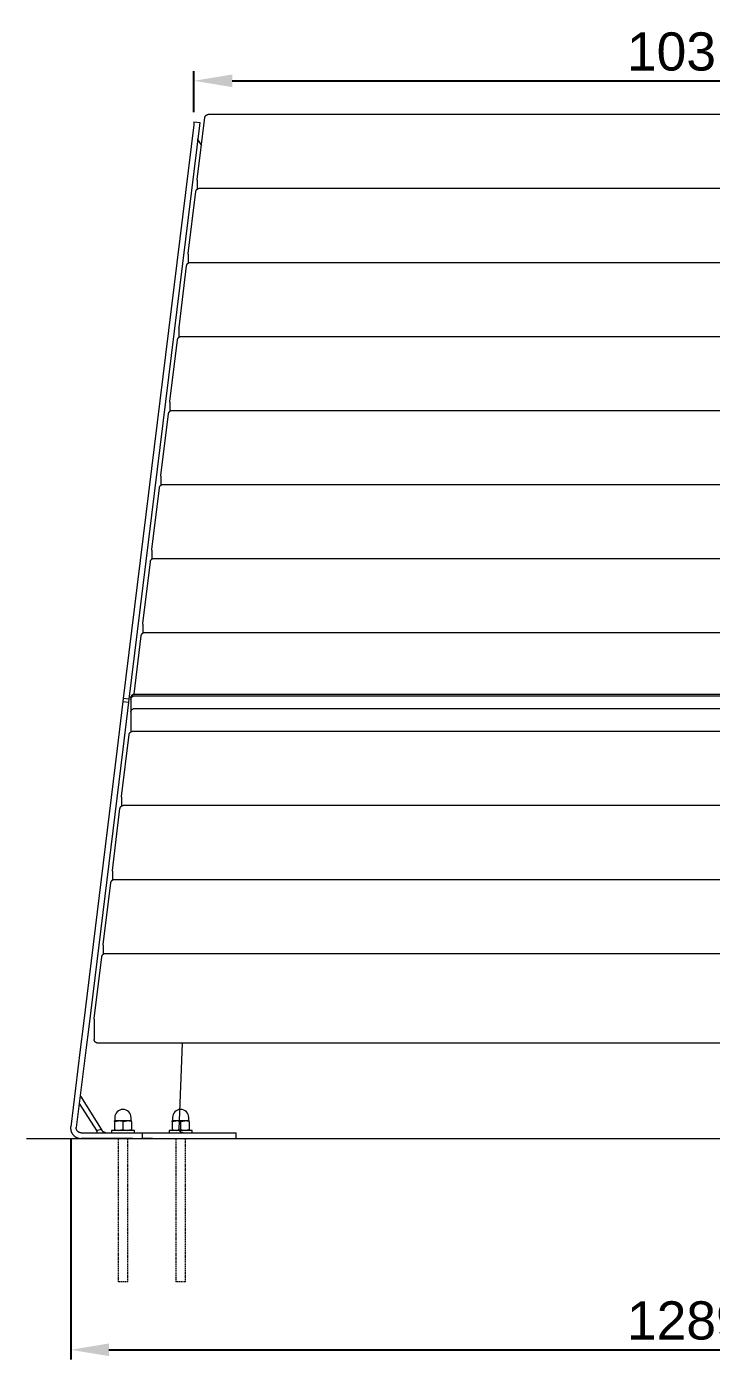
# Model space of a CAD drawing. Header units: millimetres. Extents: x 143 to 4970, y 293 to 3610.
# Drawn here: x 143 to 860, y 2215 to 3610 of the extents above; entities that cross this region are included whole.
import ezdxf

# ---------------------------------------------------------------- set-up
doc = ezdxf.new("R2010")
doc.units = ezdxf.units.MM
doc.linetypes.add('HIDDEN', pattern=[1.905, 1.27, -0.635])
for name, color, linetype, lineweight in [('ZANO_R', 7, 'Continuous', 0), ('ZANO_R_przerywana', 7, 'HIDDEN', 0), ('ZANO_W', 1, 'Continuous', 0)]:
    doc.layers.add(name, color=color, linetype=linetype, lineweight=lineweight)
doc.styles.get("Standard").update_dxf_attribs({"font": 'ARIALUNI.TTF'})
doc.dimstyles.new('pl i ang', dxfattribs={"dimtxt": 50, "dimasz": 50, "dimexe": 1.25, "dimexo": 0.625, "dimgap": 10, "dimtad": 1, "dimtoh": 1, "dimtxsty": 'Standard', "dimcen": 2.5, "dimclrd": 1, "dimclre": 1, "dimclrt": 1, "dimadec": 0, "dimazin": 0, "dimtfac": 1, "dimtmove": 0, "dimatfit": 3, "dimfxl": 1, "dimarcsym": 1})

# ---------------------------------------------------------------- blocks, each defined once
blk = doc.blocks.new('*D396')
at = {"layer": 'ZANO_W', "color": 1, "lineweight": -2}
for p, q in [((189.5, 2445.3), (189.5, 2215.1)), ((1478.4, 2445.3), (1478.4, 2215.1)), ((229.5, 2225.1), (1438.4, 2225.1))]:
    blk.add_line(p, q, dxfattribs=at)
at = {"layer": 'ZANO_W', "color": 1}
for points in [[(229.5, 2231.8), (229.5, 2218.5), (189.5, 2225.1)], [(1438.4, 2218.5), (1438.4, 2231.8), (1478.4, 2225.1)]]:
    blk.add_solid(points, dxfattribs=at)
at = {"layer": 'ZANO_W', "color": 1, "insert": (834, 2255.6), "char_height": 40, "attachment_point": 5}
blk.add_mtext('1289', dxfattribs=at)
blk = doc.blocks.new('*D397')
at = {"layer": 'ZANO_W', "color": 1, "lineweight": -2}
for p, q in [((318.5, 3520.8), (318.5, 3563.8)), ((1349.4, 3520.8), (1349.4, 3563.8)), ((358.5, 3553.8), (1309.4, 3553.8))]:
    blk.add_line(p, q, dxfattribs=at)
at = {"layer": 'ZANO_W', "color": 1}
for points in [[(358.5, 3560.4), (358.5, 3547.1), (318.5, 3553.8)], [(1309.4, 3547.1), (1309.4, 3560.4), (1349.4, 3553.8)]]:
    blk.add_solid(points, dxfattribs=at)
at = {"layer": 'ZANO_W', "color": 1, "insert": (834, 3584.2), "char_height": 40, "attachment_point": 5}
blk.add_mtext('1031', dxfattribs=at)
blk = doc.blocks.new('*D404')
at = {"layer": 'ZANO_W', "color": 1, "lineweight": -2}
blk.add_line((1467.4, 2549.4), (1457.8, 2627.6), dxfattribs=at)
blk.add_arc((1480.1, 2446.3), 172.7, 13.3043, 83.6958, dxfattribs=at)
at = {"layer": 'ZANO_W', "color": 1}
for points in [[(1499, 2624.6), (1499.1, 2611.3), (1459, 2617.7)], [(1641.4, 2485.3), (1654.7, 2486.8), (1652.7, 2446.3)]]:
    blk.add_solid(points, dxfattribs=at)
at = {"layer": 'ZANO_W', "color": 1, "insert": (1614.7, 2598.6), "char_height": 40, "attachment_point": 5, "rotation": 318.5001}
blk.add_mtext('97%%d', dxfattribs=at)

msp = doc.modelspace()

# ---------------------------------------------------------------- linework, layer by layer
at = {"layer": 'ZANO_R'}
for p, q in [((330.1, 3516.2), (330.2, 3516.4)), ((330.2, 3516.5), (330.3, 3516.6)), ((330.2, 3516.4), (330.2, 3516.5)), ((330.3, 3516.6), (330.4, 3516.7)), ((330.4, 3516.8), (330.5, 3517)), ((330.4, 3516.7), (330.4, 3516.8)), ((330.5, 3517), (330.6, 3517.1)), ((330.6, 3517.1), (330.7, 3517.2)), ((330.7, 3517.2), (330.8, 3517.3)), ((330.8, 3517.3), (330.9, 3517.4)), ((330.9, 3517.4), (331, 3517.5)), ((331, 3517.5), (331.1, 3517.6)), ((331.1, 3517.6), (331.2, 3517.7)), ((331.2, 3517.7), (331.3, 3517.8)), ((331.3, 3517.8), (331.4, 3517.9)), ((331.4, 3517.9), (331.5, 3517.9)), ((331.5, 3517.9), (331.6, 3518)), ((331.6, 3518), (331.7, 3518.1)), ((331.7, 3518.1), (331.8, 3518.2)), ((331.8, 3518.2), (332, 3518.2)), ((332, 3518.2), (332.1, 3518.3)), ((332.1, 3518.3), (332.2, 3518.3)), ((332.2, 3518.3), (332.3, 3518.4)), ((332.3, 3518.4), (332.5, 3518.4)), ((332.5, 3518.4), (332.6, 3518.5)), ((332.6, 3518.5), (332.7, 3518.5)), ((332.7, 3518.5), (332.9, 3518.6)), ((332.9, 3518.6), (333, 3518.6)), ((333, 3518.6), (333.1, 3518.6)), ((333.1, 3518.6), (333.3, 3518.6)), ((333.3, 3518.6), (333.4, 3518.7)), ((333.4, 3518.7), (333.5, 3518.7)), ((333.5, 3518.7), (333.7, 3518.7)), ((333.7, 3518.7), (333.8, 3518.7)), ((333.8, 3518.7), (1334.1, 3518.7)), ((318.2, 3507.8), (244.4, 2906.9)), ((324.1, 3507.1), (250.4, 2906.2)), ((318.5, 3510.8), (318.2, 3507.8)), ((318.5, 3510.8), (324.5, 3510)), ((321.9, 3450.4), (329.8, 3515.2)), ((324.5, 3510), (324.1, 3507.1)), ((329.8, 3515.2), (329.9, 3515.3)), ((329.9, 3515.7), (330, 3515.8)), ((329.9, 3515.6), (329.9, 3515.7)), ((329.9, 3515.4), (329.9, 3515.6)), ((329.9, 3515.3), (329.9, 3515.4)), ((330, 3516), (330.1, 3516.1)), ((330, 3515.8), (330, 3516)), ((330.1, 3516.1), (330.1, 3516.2)), ((322.4, 3493), (322.4, 3493.1)), ((322.4, 3492.9), (322.4, 3493)), ((322.4, 3492.8), (322.4, 3492.9)), ((322.4, 3492.7), (322.4, 3492.8)), ((322.4, 3492.6), (322.4, 3492.7)), ((322.4, 3492.5), (322.4, 3492.6)), ((322.4, 3492.4), (322.4, 3492.5)), ((322.4, 3492.3), (322.4, 3492.4)), ((322.5, 3492.2), (322.4, 3492.3)), ((322.5, 3492.1), (322.5, 3492.2)), ((322.5, 3492), (322.5, 3492.1)), ((322.5, 3491.9), (322.5, 3492)), ((322.6, 3491.8), (322.5, 3491.9)), ((322.6, 3491.7), (322.6, 3491.8)), ((322.6, 3491.8), (322.6, 3491.8)), ((322.7, 3491.6), (322.6, 3491.7)), ((322.7, 3491.5), (322.7, 3491.6)), ((322.8, 3491.4), (322.7, 3491.5)), ((322.8, 3491.3), (322.8, 3491.4)), ((322.9, 3491.2), (322.8, 3491.3)), ((322.9, 3491.2), (326.2, 3485.9)), ((321.9, 3450.2), (321.9, 3450.4)), ((321.9, 3450.1), (321.9, 3450.2)), ((321.9, 3450), (321.9, 3450.1)), ((321.9, 3449.9), (321.9, 3450)), ((321.9, 3449.9), (321.9, 3440.4)), ((312.4, 3372.9), (320.3, 3437.7)), ((320.3, 3437.8), (320.4, 3438)), ((320.3, 3437.7), (320.3, 3437.8)), ((320.4, 3438.2), (320.5, 3438.4)), ((320.4, 3438.1), (320.4, 3438.2)), ((320.4, 3438), (320.4, 3438.1)), ((320.5, 3438.5), (320.6, 3438.6)), ((320.5, 3438.4), (320.5, 3438.5)), ((320.6, 3438.7), (320.7, 3438.9)), ((320.6, 3438.6), (320.6, 3438.7)), ((320.7, 3439), (320.8, 3439.1)), ((320.7, 3438.9), (320.7, 3439)), ((320.8, 3439.1), (320.9, 3439.2)), ((320.9, 3439.4), (321, 3439.5)), ((320.9, 3439.2), (320.9, 3439.4)), ((321, 3439.5), (321.1, 3439.6)), ((321.1, 3439.6), (321.2, 3439.7)), ((321.2, 3439.7), (321.3, 3439.8)), ((321.3, 3439.8), (321.4, 3439.9)), ((321.4, 3440), (321.5, 3440.1)), ((321.4, 3439.9), (321.4, 3440)), ((321.5, 3440.1), (321.6, 3440.2)), ((321.6, 3440.2), (321.8, 3440.3)), ((321.8, 3440.3), (321.9, 3440.4)), ((321.9, 3440.4), (322, 3440.4)), ((322, 3440.4), (322.1, 3440.5)), ((322.1, 3440.5), (322.2, 3440.6)), ((322.2, 3440.6), (322.3, 3440.7)), ((322.3, 3440.7), (322.4, 3440.7)), ((322.4, 3440.7), (322.6, 3440.8)), ((322.6, 3440.8), (322.7, 3440.9)), ((322.7, 3440.9), (322.8, 3440.9)), ((322.8, 3440.9), (322.9, 3441)), ((322.9, 3441), (323.1, 3441)), ((323.1, 3441), (323.2, 3441)), ((323.2, 3441), (323.3, 3441.1)), ((323.3, 3441.1), (323.5, 3441.1)), ((323.5, 3441.1), (323.6, 3441.1)), ((323.6, 3441.1), (323.7, 3441.2)), ((323.7, 3441.2), (323.9, 3441.2)), ((323.9, 3441.2), (324, 3441.2)), ((324, 3441.2), (324.2, 3441.2)), ((324.2, 3441.2), (324.3, 3441.2)), ((324.3, 3441.2), (1343.6, 3441.2)), ((312.1, 3362.7), (312.2, 3362.8)), ((312.2, 3362.8), (312.3, 3362.9)), ((312.3, 3372.6), (312.4, 3372.7)), ((312.3, 3372.5), (312.3, 3372.6)), ((312.3, 3372.4), (312.3, 3372.5)), ((312.3, 3372.4), (312.3, 3362.9)), ((312.3, 3362.9), (312.5, 3363)), ((312.4, 3372.7), (312.4, 3372.9)), ((312.5, 3363), (312.6, 3363)), ((312.6, 3363), (312.7, 3363.1)), ((312.7, 3363.1), (312.8, 3363.2)), ((312.8, 3363.2), (312.9, 3363.2)), ((312.9, 3363.2), (313.1, 3363.3)), ((313.1, 3363.3), (313.2, 3363.4)), ((313.2, 3363.4), (313.3, 3363.4)), ((313.3, 3363.4), (313.4, 3363.5)), ((313.4, 3363.5), (313.6, 3363.5)), ((313.6, 3363.5), (313.7, 3363.6)), ((313.7, 3363.6), (313.8, 3363.6)), ((313.8, 3363.6), (314, 3363.6)), ((314, 3363.6), (314.1, 3363.6)), ((314.1, 3363.6), (314.2, 3363.7)), ((314.2, 3363.7), (314.4, 3363.7)), ((314.4, 3363.7), (314.5, 3363.7)), ((314.5, 3363.7), (314.6, 3363.7)), ((314.6, 3363.7), (314.8, 3363.7)), ((314.8, 3363.7), (1353.1, 3363.7)), ((302.9, 3295.4), (310.8, 3360.2)), ((310.8, 3360.3), (310.9, 3360.5)), ((310.8, 3360.2), (310.8, 3360.3)), ((310.9, 3360.7), (311, 3360.9)), ((310.9, 3360.6), (310.9, 3360.7)), ((310.9, 3360.5), (310.9, 3360.6)), ((311, 3361.1), (311.1, 3361.3)), ((311, 3361), (311, 3361.1)), ((311, 3360.9), (311, 3361)), ((311.1, 3361.3), (311.2, 3361.4)), ((311.2, 3361.5), (311.3, 3361.6)), ((311.2, 3361.4), (311.2, 3361.5)), ((311.3, 3361.7), (311.4, 3361.9)), ((311.3, 3361.6), (311.3, 3361.7)), ((311.4, 3361.9), (311.5, 3362)), ((311.5, 3362), (311.6, 3362.1)), ((311.6, 3362.1), (311.7, 3362.2)), ((311.7, 3362.3), (311.8, 3362.4)), ((311.7, 3362.2), (311.7, 3362.3)), ((311.8, 3362.4), (311.9, 3362.5)), ((311.9, 3362.5), (312, 3362.6)), ((312, 3362.6), (312.1, 3362.7)), ((302.8, 3295.3), (302.9, 3295.4)), ((302.8, 3295.1), (302.8, 3295.3)), ((302.8, 3295), (302.8, 3295.1)), ((302.8, 3294.9), (302.8, 3295)), ((302.8, 3294.9), (302.8, 3285.4)), ((293.3, 3217.9), (301.3, 3282.7)), ((301.3, 3283), (301.4, 3283.1)), ((301.3, 3282.8), (301.3, 3283)), ((301.3, 3282.7), (301.3, 3282.8)), ((301.4, 3283.4), (301.5, 3283.5)), ((301.4, 3283.2), (301.4, 3283.4)), ((301.4, 3283.1), (301.4, 3283.2)), ((301.5, 3283.6), (301.6, 3283.8)), ((301.5, 3283.5), (301.5, 3283.6)), ((301.6, 3283.9), (301.7, 3284)), ((301.6, 3283.8), (301.6, 3283.9)), ((301.7, 3284), (301.8, 3284.1)), ((301.8, 3284.3), (301.9, 3284.4)), ((301.8, 3284.1), (301.8, 3284.3)), ((301.9, 3284.4), (302, 3284.5)), ((302, 3284.5), (302.1, 3284.6)), ((302.1, 3284.7), (302.2, 3284.8)), ((302.1, 3284.6), (302.1, 3284.7)), ((302.2, 3284.8), (302.3, 3284.9)), ((302.3, 3284.9), (302.4, 3285)), ((302.4, 3285), (302.5, 3285.1)), ((302.5, 3285.1), (302.6, 3285.2)), ((302.6, 3285.2), (302.7, 3285.3)), ((302.7, 3285.3), (302.8, 3285.4)), ((302.8, 3285.4), (302.9, 3285.5)), ((302.9, 3285.5), (303.1, 3285.5)), ((303.1, 3285.5), (303.2, 3285.6)), ((303.2, 3285.6), (303.3, 3285.7)), ((303.3, 3285.7), (303.4, 3285.8)), ((303.4, 3285.8), (303.5, 3285.8)), ((303.5, 3285.8), (303.7, 3285.9)), ((303.7, 3285.9), (303.8, 3285.9)), ((303.8, 3285.9), (303.9, 3286)), ((303.9, 3286), (304, 3286)), ((304, 3286), (304.2, 3286.1)), ((304.2, 3286.1), (304.3, 3286.1)), ((304.3, 3286.1), (304.4, 3286.1)), ((304.4, 3286.1), (304.6, 3286.2)), ((304.6, 3286.2), (304.7, 3286.2)), ((304.7, 3286.2), (304.9, 3286.2)), ((304.9, 3286.2), (305, 3286.2)), ((305, 3286.2), (305.1, 3286.2)), ((305.1, 3286.2), (305.3, 3286.2)), ((305.3, 3286.2), (1362.6, 3286.2)), ((293.3, 3217.8), (293.3, 3217.9)), ((293.3, 3217.6), (293.3, 3217.8)), ((293.3, 3217.5), (293.3, 3217.6)), ((293.3, 3217.4), (293.3, 3217.5)), ((293.3, 3217.4), (293.3, 3207.9)), ((283.8, 3140.4), (291.8, 3205.2)), ((291.8, 3205.5), (291.9, 3205.6)), ((291.8, 3205.3), (291.8, 3205.5)), ((291.8, 3205.2), (291.8, 3205.3)), ((291.9, 3205.9), (292, 3206)), ((291.9, 3205.8), (291.9, 3205.9)), ((291.9, 3205.6), (291.9, 3205.8)), ((292, 3206.1), (292.1, 3206.3)), ((292, 3206), (292, 3206.1)), ((292.1, 3206.4), (292.2, 3206.5)), ((292.1, 3206.3), (292.1, 3206.4)), ((292.2, 3206.6), (292.3, 3206.8)), ((292.2, 3206.5), (292.2, 3206.6)), ((292.3, 3206.8), (292.4, 3206.9)), ((292.4, 3206.9), (292.5, 3207)), ((292.5, 3207.1), (292.6, 3207.2)), ((292.5, 3207), (292.5, 3207.1)), ((292.6, 3207.2), (292.7, 3207.3)), ((292.7, 3207.3), (292.8, 3207.4)), ((292.8, 3207.4), (292.9, 3207.5)), ((292.9, 3207.5), (293, 3207.6)), ((293, 3207.6), (293.1, 3207.7)), ((293.1, 3207.7), (293.2, 3207.8)), ((293.2, 3207.8), (293.3, 3207.9)), ((293.3, 3207.9), (293.4, 3208)), ((293.4, 3208), (293.5, 3208.1)), ((293.5, 3208.1), (293.7, 3208.1)), ((293.7, 3208.1), (293.8, 3208.2)), ((293.8, 3208.2), (293.9, 3208.3)), ((293.9, 3208.3), (294, 3208.3)), ((294, 3208.3), (294.1, 3208.4)), ((294.1, 3208.4), (294.3, 3208.4)), ((294.3, 3208.4), (294.4, 3208.5)), ((294.4, 3208.5), (294.5, 3208.5)), ((294.5, 3208.5), (294.7, 3208.6)), ((294.7, 3208.6), (294.8, 3208.6)), ((294.8, 3208.6), (294.9, 3208.6)), ((294.9, 3208.6), (295.1, 3208.7)), ((295.1, 3208.7), (295.2, 3208.7)), ((295.2, 3208.7), (295.3, 3208.7)), ((295.3, 3208.7), (295.5, 3208.7)), ((295.5, 3208.7), (295.6, 3208.7)), ((295.6, 3208.7), (295.8, 3208.7)), ((295.8, 3208.7), (1372.2, 3208.7)), ((283.8, 3140.3), (283.8, 3140.4)), ((283.8, 3140.2), (283.8, 3140.3)), ((283.8, 3140), (283.8, 3140.2)), ((283.8, 3139.9), (283.8, 3140)), ((283.8, 3139.9), (283.8, 3130.4)), ((274.3, 3062.9), (282.3, 3127.7)), ((282.3, 3128.1), (282.4, 3128.3)), ((282.3, 3128), (282.3, 3128.1)), ((282.3, 3127.9), (282.3, 3128)), ((282.3, 3127.7), (282.3, 3127.9)), ((282.4, 3128.4), (282.5, 3128.5)), ((282.4, 3128.3), (282.4, 3128.4)), ((282.5, 3128.7), (282.6, 3128.8)), ((282.5, 3128.5), (282.5, 3128.7)), ((282.6, 3128.9), (282.7, 3129)), ((282.6, 3128.8), (282.6, 3128.9)), ((282.7, 3129.2), (282.8, 3129.3)), ((282.7, 3129), (282.7, 3129.2)), ((282.8, 3129.3), (282.9, 3129.4)), ((282.9, 3129.4), (283, 3129.5)), ((283, 3129.6), (283.1, 3129.7)), ((283, 3129.5), (283, 3129.6)), ((283.1, 3129.7), (283.2, 3129.8)), ((283.2, 3129.8), (283.3, 3129.9)), ((283.3, 3129.9), (283.4, 3130)), ((283.4, 3130), (283.5, 3130.1)), ((283.5, 3130.1), (283.6, 3130.2)), ((283.6, 3130.2), (283.7, 3130.3)), ((283.7, 3130.3), (283.8, 3130.4)), ((283.8, 3130.4), (283.9, 3130.5)), ((283.9, 3130.5), (284, 3130.6)), ((284, 3130.6), (284.1, 3130.6)), ((284.1, 3130.6), (284.3, 3130.7)), ((284.3, 3130.7), (284.4, 3130.8)), ((284.4, 3130.8), (284.5, 3130.8)), ((284.5, 3130.8), (284.6, 3130.9)), ((284.6, 3130.9), (284.8, 3130.9)), ((284.8, 3130.9), (284.9, 3131)), ((284.9, 3131), (285, 3131)), ((285, 3131), (285.2, 3131.1)), ((285.2, 3131.1), (285.3, 3131.1)), ((285.3, 3131.1), (285.4, 3131.1)), ((285.4, 3131.1), (285.6, 3131.2)), ((285.6, 3131.2), (285.7, 3131.2)), ((285.7, 3131.2), (285.8, 3131.2)), ((285.8, 3131.2), (286, 3131.2)), ((286, 3131.2), (286.1, 3131.2)), ((286.1, 3131.2), (286.2, 3131.2)), ((286.2, 3131.2), (1381.7, 3131.2)), ((274.3, 3062.8), (274.3, 3062.9)), ((274.3, 3062.7), (274.3, 3062.8)), ((274.3, 3062.5), (274.3, 3062.7)), ((274.3, 3062.4), (274.3, 3062.5)), ((274.3, 3062.4), (274.3, 3052.9)), ((264.8, 2985.4), (272.8, 3050.2)), ((272.8, 3050.6), (272.9, 3050.8)), ((272.8, 3050.5), (272.8, 3050.6)), ((272.8, 3050.4), (272.8, 3050.5)), ((272.8, 3050.2), (272.8, 3050.4)), ((272.9, 3051), (273, 3051.2)), ((272.9, 3050.9), (272.9, 3051)), ((272.9, 3050.8), (272.9, 3050.9)), ((273, 3051.3), (273.1, 3051.4)), ((273, 3051.2), (273, 3051.3)), ((273.1, 3051.4), (273.2, 3051.5)), ((273.2, 3051.7), (273.3, 3051.8)), ((273.2, 3051.5), (273.2, 3051.7)), ((273.3, 3051.8), (273.4, 3051.9)), ((273.4, 3052), (273.5, 3052.1)), ((273.4, 3051.9), (273.4, 3052)), ((273.5, 3052.1), (273.6, 3052.2)), ((273.6, 3052.2), (273.7, 3052.3)), ((273.7, 3052.3), (273.8, 3052.4)), ((273.8, 3052.4), (273.9, 3052.5)), ((273.9, 3052.5), (274, 3052.6)), ((274, 3052.6), (274.1, 3052.7)), ((274.1, 3052.7), (274.2, 3052.8)), ((274.2, 3052.8), (274.3, 3052.9)), ((274.3, 3052.9), (274.4, 3053)), ((274.4, 3053), (274.5, 3053.1)), ((274.5, 3053.1), (274.6, 3053.1)), ((274.6, 3053.1), (274.7, 3053.2)), ((274.7, 3053.2), (274.9, 3053.3)), ((274.9, 3053.3), (275, 3053.3)), ((275, 3053.3), (275.1, 3053.4)), ((275.1, 3053.4), (275.2, 3053.5)), ((275.2, 3053.5), (275.4, 3053.5)), ((275.4, 3053.5), (275.5, 3053.6)), ((275.5, 3053.6), (275.6, 3053.6)), ((275.6, 3053.6), (275.8, 3053.6)), ((275.8, 3053.6), (275.9, 3053.7)), ((275.9, 3053.7), (276, 3053.7)), ((276, 3053.7), (276.2, 3053.7)), ((276.2, 3053.7), (276.3, 3053.7)), ((276.3, 3053.7), (276.5, 3053.7)), ((276.5, 3053.7), (276.6, 3053.7)), ((276.6, 3053.7), (276.7, 3053.7)), ((276.7, 3053.7), (1391.2, 3053.7)), ((255.7, 2911.6), (263.2, 2972.7)), ((263.2, 2972.7), (263.3, 2972.9)), ((263.3, 2973.3), (263.4, 2973.4)), ((263.3, 2973.1), (263.3, 2973.3)), ((263.3, 2973), (263.3, 2973.1)), ((263.3, 2972.9), (263.3, 2973)), ((263.4, 2973.5), (263.5, 2973.7)), ((263.4, 2973.4), (263.4, 2973.5)), ((263.5, 2973.8), (263.6, 2973.9)), ((263.5, 2973.7), (263.5, 2973.8)), ((263.6, 2974.1), (263.7, 2974.2)), ((263.6, 2973.9), (263.6, 2974.1)), ((263.7, 2974.2), (263.8, 2974.3)), ((263.8, 2974.4), (263.9, 2974.5)), ((263.8, 2974.3), (263.8, 2974.4)), ((263.9, 2974.5), (264, 2974.6)), ((264, 2974.6), (264.1, 2974.7)), ((264.1, 2974.7), (264.2, 2974.9)), ((264.2, 2974.9), (264.3, 2975)), ((264.3, 2975), (264.4, 2975.1)), ((264.4, 2975.1), (264.5, 2975.2)), ((264.5, 2975.2), (264.6, 2975.2)), ((264.6, 2975.2), (264.7, 2975.3)), ((264.7, 2975.3), (264.8, 2975.4)), ((264.8, 2985.3), (264.8, 2985.4)), ((264.8, 2985.2), (264.8, 2985.3)), ((264.8, 2985.1), (264.8, 2985.2)), ((264.8, 2984.9), (264.8, 2985.1)), ((264.8, 2984.9), (264.8, 2975.4)), ((264.8, 2975.4), (264.9, 2975.5)), ((264.9, 2975.5), (265, 2975.6)), ((265, 2975.6), (265.1, 2975.7)), ((265.1, 2975.7), (265.2, 2975.7)), ((265.2, 2975.7), (265.4, 2975.8)), ((265.4, 2975.8), (265.5, 2975.9)), ((265.5, 2975.9), (265.6, 2975.9)), ((265.6, 2975.9), (265.7, 2976)), ((265.7, 2976), (265.9, 2976)), ((265.9, 2976), (266, 2976.1)), ((266, 2976.1), (266.1, 2976.1)), ((266.1, 2976.1), (266.3, 2976.1)), ((266.3, 2976.1), (266.4, 2976.2)), ((266.4, 2976.2), (266.5, 2976.2)), ((266.5, 2976.2), (266.7, 2976.2)), ((266.7, 2976.2), (266.8, 2976.2)), ((266.8, 2976.2), (266.9, 2976.2)), ((266.9, 2976.2), (267.1, 2976.2)), ((267.1, 2976.2), (267.2, 2976.3)), ((267.2, 2976.3), (1400.7, 2976.3)), ((244, 2904), (238, 2854.6)), ((250, 2903.3), (243.9, 2853.9)), ((244.4, 2906.9), (244, 2904)), ((244, 2904), (250, 2903.3)), ((250.4, 2906.2), (244.4, 2906.9)), ((250.4, 2906.2), (250, 2903.3)), ((252.5, 2908.5), (252.6, 2908.6)), ((252.5, 2908.4), (252.5, 2908.5)), ((252.5, 2908.2), (252.5, 2908.4)), ((252.5, 2908.1), (252.5, 2908.2)), ((252.5, 2908), (252.5, 2908.1)), ((252.5, 2907.8), (252.5, 2908)), ((252.5, 2907.7), (252.5, 2907.8)), ((252.5, 2907.7), (252.5, 2906.1)), ((252.5, 2906.8), (252.6, 2906.9)), ((252.5, 2906.7), (252.5, 2906.8)), ((252.5, 2906.5), (252.5, 2906.7)), ((252.5, 2906.4), (252.5, 2906.5)), ((252.5, 2906.3), (252.5, 2906.4)), ((252.5, 2906.1), (252.5, 2906.3)), ((252.5, 2906), (252.5, 2906.1)), ((252.5, 2906), (252.5, 2899.1)), ((252.6, 2908.9), (252.7, 2909)), ((252.6, 2908.8), (252.6, 2908.9)), ((252.6, 2908.6), (252.6, 2908.8)), ((252.6, 2907.2), (252.7, 2907.3)), ((252.6, 2907.1), (252.6, 2907.2)), ((252.6, 2906.9), (252.6, 2907.1)), ((252.7, 2909.2), (252.8, 2909.3)), ((252.7, 2909), (252.7, 2909.2)), ((252.7, 2907.5), (252.8, 2907.6)), ((252.7, 2907.3), (252.7, 2907.5)), ((252.8, 2909.4), (252.9, 2909.5)), ((252.8, 2909.3), (252.8, 2909.4)), ((252.8, 2907.7), (252.9, 2907.8)), ((252.8, 2907.6), (252.8, 2907.7)), ((252.9, 2909.5), (253, 2909.6)), ((252.9, 2907.8), (253, 2908)), ((253, 2909.8), (253.1, 2909.9)), ((253, 2909.6), (253, 2909.8)), ((253, 2908.1), (253.1, 2908.2)), ((253, 2908), (253, 2908.1)), ((253.1, 2909.9), (253.2, 2910)), ((253.1, 2908.2), (253.2, 2908.3)), ((253.2, 2910), (253.3, 2910.1)), ((253.2, 2908.3), (253.3, 2908.4)), ((253.3, 2910.1), (253.4, 2910.2)), ((253.3, 2908.4), (253.4, 2908.5)), ((253.4, 2910.3), (253.5, 2910.4)), ((253.4, 2910.2), (253.4, 2910.3)), ((253.4, 2908.6), (253.5, 2908.7)), ((253.4, 2908.5), (253.4, 2908.6)), ((253.5, 2910.4), (253.6, 2910.5)), ((253.5, 2908.7), (253.6, 2908.8)), ((253.6, 2910.5), (253.7, 2910.6)), ((253.6, 2908.8), (253.7, 2908.9)), ((253.7, 2910.6), (253.8, 2910.7)), ((253.7, 2908.9), (253.8, 2909)), ((253.8, 2910.7), (253.9, 2910.8)), ((253.8, 2909), (253.9, 2909.1)), ((253.9, 2910.8), (254, 2910.9)), ((253.9, 2909.1), (254, 2909.2)), ((254, 2910.9), (254.1, 2911)), ((254, 2909.2), (254.1, 2909.3)), ((254.1, 2911), (254.3, 2911)), ((254.1, 2909.3), (254.3, 2909.3)), ((254.3, 2911), (254.4, 2911.1)), ((254.3, 2909.3), (254.4, 2909.4)), ((254.4, 2911.1), (254.5, 2911.2)), ((254.4, 2909.4), (254.5, 2909.5)), ((254.5, 2911.2), (254.6, 2911.2)), ((254.5, 2909.5), (254.6, 2909.5)), ((254.6, 2911.2), (254.7, 2911.3)), ((254.6, 2909.5), (254.7, 2909.6)), ((254.7, 2911.3), (254.9, 2911.4)), ((254.7, 2909.6), (254.9, 2909.7)), ((254.9, 2911.4), (255, 2911.4)), ((254.9, 2909.7), (255, 2909.7)), ((255, 2911.4), (255.1, 2911.5)), ((255, 2909.7), (255.1, 2909.8)), ((255.1, 2911.5), (255.2, 2911.5)), ((255.1, 2909.8), (255.2, 2909.8)), ((255.2, 2911.5), (255.4, 2911.5)), ((255.2, 2909.8), (255.4, 2909.8)), ((255.4, 2911.5), (255.5, 2911.6)), ((255.4, 2909.8), (255.5, 2909.9)), ((255.5, 2911.6), (255.6, 2911.6)), ((255.5, 2909.9), (255.6, 2909.9)), ((255.6, 2911.6), (255.8, 2911.6)), ((255.6, 2909.9), (255.8, 2909.9)), ((255.8, 2911.6), (255.9, 2911.6)), ((255.8, 2909.9), (255.9, 2910)), ((255.9, 2911.6), (256, 2911.7)), ((255.9, 2910), (256, 2910)), ((256, 2911.7), (256.2, 2911.7)), ((256, 2910), (256.2, 2910)), ((256.2, 2911.7), (256.3, 2911.7)), ((256.2, 2910), (256.3, 2910)), ((256.3, 2911.7), (256.5, 2911.7)), ((256.3, 2910), (256.5, 2910)), ((256.5, 2911.7), (1411.5, 2911.7)), ((256.5, 2910), (1411.5, 2910)), ((252.5, 2899.1), (252.5, 2892.8)), ((252.5, 2893.5), (252.6, 2893.6)), ((252.5, 2893.3), (252.5, 2893.5)), ((252.5, 2893.2), (252.5, 2893.3)), ((252.5, 2893.1), (252.5, 2893.2)), ((252.5, 2892.9), (252.5, 2893.1)), ((252.5, 2892.8), (252.5, 2892.9)), ((252.5, 2892.6), (252.5, 2892.8)), ((252.5, 2892.6), (252.5, 2878.1)), ((252.6, 2893.9), (252.7, 2894)), ((252.6, 2893.7), (252.6, 2893.9)), ((252.6, 2893.6), (252.6, 2893.7)), ((252.7, 2894.1), (252.8, 2894.2)), ((252.7, 2894), (252.7, 2894.1)), ((252.8, 2894.4), (252.9, 2894.5)), ((252.8, 2894.2), (252.8, 2894.4)), ((252.9, 2894.5), (253, 2894.6)), ((253, 2894.7), (253.1, 2894.8)), ((253, 2894.6), (253, 2894.7)), ((253.1, 2894.8), (253.2, 2894.9)), ((253.2, 2894.9), (253.3, 2895.1)), ((253.3, 2895.1), (253.4, 2895.2)), ((253.4, 2895.3), (253.5, 2895.4)), ((253.4, 2895.2), (253.4, 2895.3)), ((253.5, 2895.4), (253.6, 2895.5)), ((253.6, 2895.5), (253.7, 2895.6)), ((253.7, 2895.6), (253.8, 2895.7)), ((253.8, 2895.7), (253.9, 2895.7)), ((253.9, 2895.7), (254, 2895.8)), ((254, 2895.8), (254.1, 2895.9)), ((254.1, 2895.9), (254.3, 2896)), ((254.3, 2896), (254.4, 2896.1)), ((254.4, 2896.1), (254.5, 2896.1)), ((254.5, 2896.1), (254.6, 2896.2)), ((254.6, 2896.2), (254.7, 2896.3)), ((254.7, 2896.3), (254.9, 2896.3)), ((254.9, 2896.3), (255, 2896.4)), ((255, 2896.4), (255.1, 2896.4)), ((255.1, 2896.4), (255.2, 2896.5)), ((255.2, 2896.5), (255.4, 2896.5)), ((255.4, 2896.5), (255.5, 2896.5)), ((255.5, 2896.5), (255.6, 2896.6)), ((255.6, 2896.6), (255.8, 2896.6)), ((255.8, 2896.6), (255.9, 2896.6)), ((255.9, 2896.6), (256, 2896.6)), ((256, 2896.6), (256.2, 2896.6)), ((256.2, 2896.6), (256.3, 2896.6)), ((256.3, 2896.6), (256.5, 2896.6)), ((256.5, 2896.6), (1411.5, 2896.6)), ((252.5, 2878.1), (252.5, 2872.2)), ((242.6, 2804.4), (250.5, 2869.2)), ((250.5, 2869.3), (250.6, 2869.5)), ((250.5, 2869.2), (250.5, 2869.3)), ((250.6, 2869.7), (250.7, 2869.9)), ((250.6, 2869.6), (250.6, 2869.7)), ((250.6, 2869.5), (250.6, 2869.6)), ((250.7, 2870), (250.8, 2870.1)), ((250.7, 2869.9), (250.7, 2870)), ((250.8, 2870.3), (250.9, 2870.4)), ((250.8, 2870.1), (250.8, 2870.3)), ((250.9, 2870.5), (251, 2870.6)), ((250.9, 2870.4), (250.9, 2870.5)), ((251, 2870.6), (251.1, 2870.8)), ((251.1, 2870.9), (251.2, 2871)), ((251.1, 2870.8), (251.1, 2870.9)), ((251.2, 2871), (251.3, 2871.1)), ((251.3, 2871.1), (251.4, 2871.2)), ((251.4, 2871.2), (251.5, 2871.3)), ((251.5, 2871.3), (251.6, 2871.4)), ((251.6, 2871.5), (251.7, 2871.6)), ((251.6, 2871.4), (251.6, 2871.5)), ((251.7, 2871.6), (251.8, 2871.7)), ((251.8, 2871.7), (252, 2871.8)), ((252, 2871.8), (252.1, 2871.9)), ((252.1, 2871.9), (252.2, 2872)), ((252.2, 2872), (252.3, 2872)), ((252.3, 2872), (252.4, 2872.1)), ((252.4, 2872.1), (252.5, 2872.2)), ((252.5, 2872.2), (252.6, 2872.3)), ((252.6, 2872.3), (252.8, 2872.3)), ((252.8, 2872.3), (252.9, 2872.4)), ((252.9, 2872.4), (253, 2872.4)), ((253, 2872.4), (253.1, 2872.5)), ((253.1, 2872.5), (253.3, 2872.5)), ((253.3, 2872.5), (253.4, 2872.6)), ((253.4, 2872.6), (253.5, 2872.6)), ((253.5, 2872.6), (253.7, 2872.6)), ((253.7, 2872.6), (253.8, 2872.7)), ((253.8, 2872.7), (253.9, 2872.7)), ((253.9, 2872.7), (254.1, 2872.7)), ((254.1, 2872.7), (254.2, 2872.7)), ((254.2, 2872.7), (254.4, 2872.7)), ((254.4, 2872.7), (254.5, 2872.7)), ((254.5, 2872.7), (1413.4, 2872.7)), ((238, 2854.6), (202.3, 2564.1)), ((243.9, 2853.9), (208.3, 2563.3)), ((233.1, 2726.9), (241, 2791.7)), ((241, 2791.9), (241.1, 2792)), ((241, 2791.7), (241, 2791.9)), ((241.1, 2792.3), (241.2, 2792.4)), ((241.1, 2792.1), (241.1, 2792.3)), ((241.1, 2792), (241.1, 2792.1)), ((241.2, 2792.6), (241.3, 2792.8)), ((241.2, 2792.5), (241.2, 2792.6)), ((241.2, 2792.4), (241.2, 2792.5)), ((241.3, 2792.8), (241.4, 2792.9)), ((241.4, 2793), (241.5, 2793.1)), ((241.4, 2792.9), (241.4, 2793)), ((241.5, 2793.3), (241.6, 2793.4)), ((241.5, 2793.1), (241.5, 2793.3)), ((241.6, 2793.4), (241.7, 2793.5)), ((241.7, 2793.5), (241.8, 2793.6)), ((241.8, 2793.6), (241.9, 2793.7)), ((241.9, 2793.8), (242, 2793.9)), ((241.9, 2793.7), (241.9, 2793.8)), ((242, 2793.9), (242.1, 2794)), ((242.1, 2794), (242.2, 2794.1)), ((242.2, 2794.1), (242.3, 2794.2)), ((242.3, 2794.2), (242.4, 2794.3)), ((242.4, 2794.3), (242.5, 2794.4)), ((242.5, 2804.2), (242.6, 2804.3)), ((242.5, 2804), (242.5, 2804.2)), ((242.5, 2803.9), (242.5, 2804)), ((242.5, 2803.9), (242.5, 2794.4)), ((242.5, 2794.4), (242.7, 2794.5)), ((242.6, 2804.3), (242.6, 2804.4)), ((242.7, 2794.5), (242.8, 2794.6)), ((242.8, 2794.6), (242.9, 2794.6)), ((242.9, 2794.6), (243, 2794.7)), ((243, 2794.7), (243.1, 2794.8)), ((243.1, 2794.8), (243.3, 2794.8)), ((243.3, 2794.8), (243.4, 2794.9)), ((243.4, 2794.9), (243.5, 2794.9)), ((243.5, 2794.9), (243.6, 2795)), ((243.6, 2795), (243.8, 2795)), ((243.8, 2795), (243.9, 2795.1)), ((243.9, 2795.1), (244, 2795.1)), ((244, 2795.1), (244.2, 2795.1)), ((244.2, 2795.1), (244.3, 2795.2)), ((244.3, 2795.2), (244.4, 2795.2)), ((244.4, 2795.2), (244.6, 2795.2)), ((244.6, 2795.2), (244.7, 2795.2)), ((244.7, 2795.2), (244.8, 2795.2)), ((244.8, 2795.2), (245, 2795.2)), ((245, 2795.2), (1422.9, 2795.2)), ((233, 2726.8), (233.1, 2726.9)), ((233, 2726.7), (233, 2726.8)), ((233, 2726.5), (233, 2726.7)), ((233, 2726.4), (233, 2726.5)), ((233, 2726.4), (233, 2716.9)), ((223.5, 2649.4), (231.5, 2714.2)), ((231.5, 2714.5), (231.6, 2714.6)), ((231.5, 2714.4), (231.5, 2714.5)), ((231.5, 2714.2), (231.5, 2714.4)), ((231.6, 2714.9), (231.7, 2715)), ((231.6, 2714.8), (231.6, 2714.9)), ((231.6, 2714.6), (231.6, 2714.8)), ((231.7, 2715.2), (231.8, 2715.3)), ((231.7, 2715), (231.7, 2715.2)), ((231.8, 2715.4), (231.9, 2715.5)), ((231.8, 2715.3), (231.8, 2715.4)), ((231.9, 2715.5), (232, 2715.7)), ((232, 2715.8), (232.1, 2715.9)), ((232, 2715.7), (232, 2715.8)), ((232.1, 2715.9), (232.2, 2716)), ((232.2, 2716), (232.3, 2716.1)), ((232.3, 2716.2), (232.4, 2716.3)), ((232.3, 2716.1), (232.3, 2716.2)), ((232.4, 2716.3), (232.5, 2716.4)), ((232.5, 2716.4), (232.6, 2716.5)), ((232.6, 2716.5), (232.7, 2716.6)), ((232.7, 2716.6), (232.8, 2716.7)), ((232.8, 2716.7), (232.9, 2716.8)), ((232.9, 2716.8), (233, 2716.9)), ((233, 2716.9), (233.1, 2717)), ((233.1, 2717), (233.3, 2717.1)), ((233.3, 2717.1), (233.4, 2717.1)), ((233.4, 2717.1), (233.5, 2717.2)), ((233.5, 2717.2), (233.6, 2717.3)), ((233.6, 2717.3), (233.7, 2717.3)), ((233.7, 2717.3), (233.9, 2717.4)), ((233.9, 2717.4), (234, 2717.5)), ((234, 2717.5), (234.1, 2717.5)), ((234.1, 2717.5), (234.2, 2717.5)), ((234.2, 2717.5), (234.4, 2717.6)), ((234.4, 2717.6), (234.5, 2717.6)), ((234.5, 2717.6), (234.6, 2717.7)), ((234.6, 2717.7), (234.8, 2717.7)), ((234.8, 2717.7), (234.9, 2717.7)), ((234.9, 2717.7), (235.1, 2717.7)), ((235.1, 2717.7), (235.2, 2717.7)), ((235.2, 2717.7), (235.3, 2717.7)), ((235.3, 2717.7), (235.5, 2717.7)), ((235.5, 2717.7), (1432.4, 2717.7)), ((222.1, 2637.4), (222.2, 2637.5)), ((222.1, 2637.3), (222.1, 2637.4)), ((222.1, 2637.1), (222.1, 2637.3)), ((222.2, 2637.7), (222.3, 2637.8)), ((222.2, 2637.5), (222.2, 2637.7)), ((222.3, 2637.9), (222.4, 2638)), ((222.3, 2637.8), (222.3, 2637.9)), ((222.4, 2638.2), (222.5, 2638.3)), ((222.4, 2638), (222.4, 2638.2)), ((222.5, 2638.3), (222.6, 2638.4)), ((222.6, 2638.4), (222.7, 2638.5)), ((222.7, 2638.6), (222.8, 2638.7)), ((222.7, 2638.5), (222.7, 2638.6)), ((222.8, 2638.7), (222.9, 2638.8)), ((222.9, 2638.8), (223, 2639)), ((223, 2639), (223.1, 2639.1)), ((223.1, 2639.1), (223.2, 2639.1)), ((223.2, 2639.1), (223.3, 2639.2)), ((223.3, 2639.2), (223.4, 2639.3)), ((223.4, 2639.3), (223.5, 2639.4)), ((223.5, 2649.3), (223.5, 2649.4)), ((223.5, 2649.2), (223.5, 2649.3)), ((223.5, 2649), (223.5, 2649.2)), ((223.5, 2648.9), (223.5, 2649)), ((223.5, 2648.9), (223.5, 2639.4)), ((223.5, 2639.4), (223.6, 2639.5)), ((223.6, 2639.5), (223.7, 2639.6)), ((223.7, 2639.6), (223.9, 2639.7)), ((223.9, 2639.7), (224, 2639.7)), ((224, 2639.7), (224.1, 2639.8)), ((224.1, 2639.8), (224.2, 2639.9)), ((224.2, 2639.9), (224.3, 2639.9)), ((224.3, 2639.9), (224.5, 2640)), ((224.5, 2640), (224.6, 2640)), ((224.6, 2640), (224.7, 2640.1)), ((224.7, 2640.1), (224.9, 2640.1)), ((224.9, 2640.1), (225, 2640.1)), ((225, 2640.1), (225.1, 2640.2)), ((225.1, 2640.2), (225.3, 2640.2)), ((225.3, 2640.2), (225.4, 2640.2)), ((225.4, 2640.2), (225.5, 2640.2)), ((225.5, 2640.2), (225.7, 2640.2)), ((225.7, 2640.2), (225.8, 2640.2)), ((225.8, 2640.2), (226, 2640.2)), ((226, 2640.2), (1442, 2640.2)), ((214, 2571.9), (222, 2636.7)), ((222, 2637), (222.1, 2637.1)), ((222, 2636.9), (222, 2637)), ((222, 2636.7), (222, 2636.9)), ((214, 2571.8), (214, 2571.9)), ((214, 2571.7), (214, 2571.8)), ((214, 2571.6), (214, 2571.7)), ((214, 2571.4), (214, 2571.6)), ((214, 2571.4), (214, 2550.1)), ((202.3, 2564.1), (199.3, 2539.5)), ((208.3, 2563.3), (205.2, 2538.8)), ((214, 2550), (214, 2550.1)), ((214, 2549.9), (214, 2550)), ((214, 2549.7), (214, 2549.9)), ((214, 2549.6), (214, 2549.7)), ((214.1, 2549.5), (214, 2549.6)), ((214.1, 2549.3), (214.1, 2549.5)), ((214.1, 2549.2), (214.1, 2549.3)), ((214.1, 2549.1), (214.1, 2549.2)), ((214.2, 2548.9), (214.1, 2549.1)), ((214.2, 2548.8), (214.2, 2548.9)), ((214.3, 2548.7), (214.2, 2548.8)), ((214.3, 2548.5), (214.3, 2548.7)), ((214.4, 2548.4), (214.3, 2548.5)), ((214.4, 2548.3), (214.4, 2548.4)), ((214.5, 2548.2), (214.4, 2548.3)), ((214.6, 2548.1), (214.5, 2548.2)), ((214.7, 2547.9), (214.6, 2548.1)), ((214.7, 2547.8), (214.7, 2547.9)), ((214.8, 2547.7), (214.7, 2547.8)), ((214.9, 2547.6), (214.8, 2547.7)), ((215, 2547.5), (214.9, 2547.6)), ((215.1, 2547.4), (215, 2547.5)), ((215.2, 2547.3), (215.1, 2547.4)), ((215.3, 2547.2), (215.2, 2547.3)), ((215.4, 2547.1), (215.3, 2547.2)), ((215.5, 2547), (215.4, 2547.1)), ((215.6, 2547), (215.5, 2547)), ((215.7, 2546.9), (215.6, 2547)), ((215.8, 2546.8), (215.7, 2546.9)), ((215.9, 2546.7), (215.8, 2546.8)), ((216, 2546.7), (215.9, 2546.7)), ((216.2, 2546.6), (216, 2546.7)), ((216.3, 2546.5), (216.2, 2546.6)), ((216.4, 2546.5), (216.3, 2546.5)), ((216.5, 2546.4), (216.4, 2546.5)), ((216.7, 2546.4), (216.5, 2546.4)), ((216.8, 2546.3), (216.7, 2546.4)), ((216.9, 2546.3), (216.8, 2546.3)), ((217.1, 2546.3), (216.9, 2546.3)), ((217.2, 2546.2), (217.1, 2546.3)), ((217.3, 2546.2), (217.2, 2546.2)), ((217.5, 2546.2), (217.3, 2546.2)), ((217.6, 2546.2), (217.5, 2546.2)), ((217.7, 2546.2), (217.6, 2546.2)), ((217.9, 2546.1), (217.7, 2546.2)), ((218, 2546.1), (217.9, 2546.1)), ((1449.9, 2546.1), (218, 2546.1)), ((306, 2546.1), (302.7, 2456.1)), ((199.3, 2539.5), (189.4, 2458.7)), ((205.2, 2538.8), (195.3, 2457.9)), ((199.6, 2492.4), (199.6, 2492.5)), ((199.6, 2492.3), (199.6, 2492.4)), ((199.6, 2492.2), (199.6, 2492.3)), ((199.6, 2492.1), (199.6, 2492.2)), ((199.6, 2492), (199.6, 2492.1)), ((199.6, 2491.9), (199.6, 2492)), ((199.6, 2491.8), (199.6, 2491.9)), ((199.6, 2491.7), (199.6, 2491.8)), ((199.6, 2491.6), (199.6, 2491.7)), ((199.7, 2491.5), (199.6, 2491.6)), ((199.6, 2491.6), (199.6, 2491.6)), ((199.7, 2491.4), (199.7, 2491.5)), ((199.7, 2491.3), (199.7, 2491.4)), ((199.7, 2491.2), (199.7, 2491.3)), ((199.8, 2491.1), (199.7, 2491.2)), ((199.8, 2491), (199.8, 2491.1)), ((199.9, 2490.9), (199.8, 2491)), ((199.9, 2490.8), (199.9, 2490.9)), ((200, 2490.8), (199.9, 2490.8)), ((200, 2490.7), (200, 2490.8)), ((221.8, 2456.1), (200, 2490.7)), ((198.4, 2483.1), (216.4, 2454.6)), ((189.4, 2458.7), (189.3, 2458.3)), ((189.3, 2458.3), (189.3, 2457.9)), ((189.3, 2457.9), (189.3, 2457.5)), ((189.3, 2457.5), (189.3, 2457.2)), ((189.3, 2457.2), (189.3, 2456.8)), ((189.3, 2456.8), (189.3, 2456.4)), ((189.3, 2456.4), (189.4, 2456)), ((189.4, 2456), (189.4, 2455.6)), ((195.3, 2457.8), (195.3, 2457.9)), ((195.3, 2457.6), (195.3, 2457.8)), ((195.3, 2457.4), (195.3, 2457.6)), ((195.3, 2457.3), (195.3, 2457.4)), ((195.3, 2457.1), (195.3, 2457.3)), ((195.3, 2456.9), (195.3, 2457.1)), ((195.3, 2456.7), (195.3, 2456.9)), ((195.3, 2456.6), (195.3, 2456.7)), ((195.4, 2456.4), (195.3, 2456.6)), ((195.4, 2456.2), (195.4, 2456.4)), ((195.5, 2456.1), (195.4, 2456.2)), ((195.5, 2455.9), (195.5, 2456.1)), ((195.6, 2455.7), (195.5, 2455.9)), ((216.4, 2454.6), (221.8, 2456.1)), ((221.8, 2456), (221.8, 2456.1)), ((221.9, 2455.8), (221.8, 2456)), ((221.9, 2455.6), (221.9, 2455.8)), ((235.1, 2464), (235.1, 2464.8)), ((239.6, 2464.8), (235.1, 2464.8)), ((235.1, 2464), (235.1, 2455.6)), ((235.6, 2468.3), (235.6, 2465.1)), ((248.6, 2464.8), (239.6, 2464.8)), ((244.1, 2464), (244.1, 2455.6)), ((253.1, 2464.8), (248.6, 2464.8)), ((252.6, 2465.1), (252.6, 2468.3)), ((253.1, 2464), (253.1, 2464.8)), ((253.1, 2464), (253.1, 2455.6)), ((295.5, 2464), (295.5, 2464.8)), ((300, 2464.8), (295.5, 2464.8)), ((295.5, 2464), (295.5, 2455.6)), ((296, 2468.3), (296, 2465.1)), ((309, 2464.8), (300, 2464.8)), ((302.7, 2456), (302.7, 2456.1)), ((302.8, 2455.8), (302.7, 2456)), ((302.8, 2455.6), (302.8, 2455.8)), ((304.5, 2464), (304.5, 2455.6)), ((313.5, 2464.8), (309, 2464.8)), ((313, 2465.1), (313, 2468.3)), ((313.5, 2464), (313.5, 2464.8)), ((313.5, 2464), (313.5, 2455.6)), ((189.4, 2455.6), (189.5, 2455.3)), ((189.5, 2455.3), (189.6, 2454.9)), ((189.6, 2454.9), (189.7, 2454.5)), ((189.7, 2454.5), (189.8, 2454.2)), ((189.8, 2454.2), (189.9, 2453.8)), ((189.9, 2453.8), (190, 2453.4)), ((190, 2453.4), (190.1, 2453.1)), ((190.1, 2453.1), (190.3, 2452.7)), ((190.3, 2452.7), (190.5, 2452.4)), ((190.5, 2452.4), (190.6, 2452.1)), ((190.6, 2452.1), (190.8, 2451.7)), ((190.8, 2451.7), (191, 2451.4)), ((191, 2451.4), (191.2, 2451.1)), ((191.2, 2451.1), (191.4, 2450.8)), ((191.4, 2450.8), (191.7, 2450.5)), ((191.7, 2450.5), (191.9, 2450.2)), ((191.9, 2450.2), (192.2, 2449.9)), ((192.2, 2449.9), (192.4, 2449.6)), ((192.4, 2449.6), (192.7, 2449.4)), ((192.7, 2449.4), (193, 2449.1)), ((193, 2449.1), (193.3, 2448.9)), ((193.3, 2448.9), (193.6, 2448.6)), ((193.6, 2448.6), (193.9, 2448.4)), ((193.9, 2448.4), (194.2, 2448.2)), ((194.2, 2448.2), (194.5, 2448)), ((194.5, 2448), (194.8, 2447.8)), ((194.8, 2447.8), (195.2, 2447.6)), ((195.2, 2447.6), (195.5, 2447.4)), ((195.5, 2447.4), (195.9, 2447.3)), ((195.6, 2455.6), (195.6, 2455.7)), ((195.7, 2455.4), (195.6, 2455.6)), ((195.7, 2455.3), (195.7, 2455.4)), ((195.8, 2455.1), (195.7, 2455.3)), ((195.9, 2454.9), (195.8, 2455.1)), ((196, 2454.8), (195.9, 2454.9)), ((195.9, 2447.3), (196.2, 2447.1)), ((196.1, 2454.6), (196, 2454.8)), ((196.2, 2454.5), (196.1, 2454.6)), ((196.3, 2454.4), (196.2, 2454.5)), ((196.2, 2447.1), (196.6, 2447)), ((196.4, 2454.2), (196.3, 2454.4)), ((196.5, 2454.1), (196.4, 2454.2)), ((196.6, 2454), (196.5, 2454.1)), ((196.7, 2453.8), (196.6, 2454)), ((196.6, 2447), (196.9, 2446.9)), ((196.8, 2453.7), (196.7, 2453.8)), ((197, 2453.6), (196.8, 2453.7)), ((196.9, 2446.9), (197.3, 2446.8)), ((197.1, 2453.5), (197, 2453.6)), ((197.2, 2453.4), (197.1, 2453.5)), ((197.4, 2453.3), (197.2, 2453.4)), ((197.3, 2446.8), (197.7, 2446.7)), ((197.5, 2453.2), (197.4, 2453.3)), ((197.7, 2453.1), (197.5, 2453.2)), ((197.8, 2453), (197.7, 2453.1)), ((197.7, 2446.7), (198, 2446.6)), ((198, 2452.9), (197.8, 2453)), ((198.1, 2452.8), (198, 2452.9)), ((198, 2446.6), (198.4, 2446.5)), ((198.3, 2452.8), (198.1, 2452.8)), ((198.4, 2452.7), (198.3, 2452.8)), ((198.6, 2452.6), (198.4, 2452.7)), ((198.4, 2446.5), (198.8, 2446.4)), ((198.8, 2452.6), (198.6, 2452.6)), ((198.9, 2452.5), (198.8, 2452.6)), ((198.8, 2446.4), (199.1, 2446.4)), ((199.1, 2452.5), (198.9, 2452.5)), ((199.3, 2452.4), (199.1, 2452.5)), ((199.1, 2446.4), (199.5, 2446.4)), ((199.4, 2452.4), (199.3, 2452.4)), ((199.6, 2452.4), (199.4, 2452.4)), ((199.5, 2446.4), (199.9, 2446.3)), ((199.8, 2452.4), (199.6, 2452.4)), ((199.9, 2452.3), (199.8, 2452.4)), ((200.1, 2452.3), (199.9, 2452.3)), ((199.9, 2446.3), (200.3, 2446.3)), ((200.3, 2452.3), (200.1, 2452.3)), ((200.3, 2452.3), (254.5, 2452.3)), ((254.5, 2446.3), (200.3, 2446.3)), ((216.4, 2454.6), (216.5, 2454.3)), ((216.5, 2454.3), (216.6, 2454)), ((216.6, 2454), (216.7, 2453.6)), ((216.7, 2453.6), (216.8, 2453.3)), ((216.8, 2453.3), (216.9, 2453)), ((216.9, 2453), (217.1, 2452.7)), ((217.1, 2452.7), (217.2, 2452.3)), ((222, 2455.5), (221.9, 2455.6)), ((222, 2455.3), (222, 2455.5)), ((222.1, 2455.2), (222, 2455.3)), ((222.2, 2455), (222.1, 2455.2)), ((222.2, 2454.9), (222.2, 2455)), ((222.3, 2454.7), (222.2, 2454.9)), ((222.4, 2454.6), (222.3, 2454.7)), ((222.5, 2454.5), (222.4, 2454.6)), ((222.6, 2454.3), (222.5, 2454.5)), ((222.7, 2454.2), (222.6, 2454.3)), ((222.8, 2454.1), (222.7, 2454.2)), ((222.9, 2454), (222.8, 2454.1)), ((223, 2453.8), (222.9, 2454)), ((223.1, 2453.7), (223, 2453.8)), ((223.2, 2453.6), (223.1, 2453.7)), ((223.3, 2453.5), (223.2, 2453.6)), ((223.5, 2453.4), (223.3, 2453.5)), ((223.6, 2453.3), (223.5, 2453.4)), ((223.7, 2453.2), (223.6, 2453.3)), ((223.9, 2453.1), (223.7, 2453.2)), ((224, 2453), (223.9, 2453.1)), ((224.1, 2452.9), (224, 2453)), ((224.3, 2452.9), (224.1, 2452.9)), ((224.4, 2452.8), (224.3, 2452.9)), ((224.6, 2452.7), (224.4, 2452.8)), ((224.7, 2452.7), (224.6, 2452.7)), ((224.9, 2452.6), (224.7, 2452.7)), ((225, 2452.6), (224.9, 2452.6)), ((225.2, 2452.5), (225, 2452.6)), ((225.4, 2452.5), (225.2, 2452.5)), ((225.5, 2452.4), (225.4, 2452.5)), ((225.7, 2452.4), (225.5, 2452.4)), ((225.8, 2452.4), (225.7, 2452.4)), ((226, 2452.4), (225.8, 2452.4)), ((226.2, 2452.3), (226, 2452.4)), ((226.3, 2452.3), (226.2, 2452.3)), ((226.3, 2452.3), (275.2, 2452.3)), ((232.1, 2454.8), (232.1, 2452.3)), ((256.1, 2454.8), (232.1, 2454.8)), ((235.1, 2454.8), (235.1, 2455.6)), ((253.1, 2454.8), (253.1, 2455.6)), ((254.5, 2452.3), (264.5, 2452.3)), ((254.5, 2446.3), (264.5, 2446.3)), ((256.1, 2452.3), (256.1, 2454.8)), ((264.5, 2446.3), (264.5, 2452.3)), ((275.2, 2446.3), (264.5, 2446.3)), ((275.2, 2452.3), (288.2, 2452.3)), ((275.2, 2446.3), (288.2, 2446.3)), ((288.2, 2452.3), (361.8, 2452.3)), ((288.2, 2446.3), (361.8, 2446.3)), ((292.5, 2454.8), (292.5, 2452.3)), ((316.5, 2454.8), (292.5, 2454.8)), ((295.5, 2454.8), (295.5, 2455.6)), ((302.9, 2455.5), (302.8, 2455.6)), ((302.9, 2455.3), (302.9, 2455.5)), ((303, 2455.2), (302.9, 2455.3)), ((303.1, 2455), (303, 2455.2)), ((303.1, 2454.9), (303.1, 2455)), ((303.2, 2454.7), (303.1, 2454.9)), ((303.3, 2454.6), (303.2, 2454.7)), ((303.4, 2454.5), (303.3, 2454.6)), ((303.5, 2454.3), (303.4, 2454.5)), ((303.6, 2454.2), (303.5, 2454.3)), ((303.7, 2454.1), (303.6, 2454.2)), ((303.8, 2453.9), (303.7, 2454.1)), ((303.9, 2453.8), (303.8, 2453.9)), ((304, 2453.7), (303.9, 2453.8)), ((304.1, 2453.6), (304, 2453.7)), ((304.3, 2453.5), (304.1, 2453.6)), ((304.4, 2453.4), (304.3, 2453.5)), ((304.5, 2453.3), (304.4, 2453.4)), ((304.6, 2453.2), (304.5, 2453.3)), ((304.8, 2453.1), (304.6, 2453.2)), ((304.9, 2453), (304.8, 2453.1)), ((305.1, 2452.9), (304.9, 2453)), ((305.2, 2452.8), (305.1, 2452.9)), ((305.4, 2452.8), (305.2, 2452.8)), ((305.5, 2452.7), (305.4, 2452.8)), ((305.7, 2452.6), (305.5, 2452.7)), ((305.8, 2452.6), (305.7, 2452.6)), ((306, 2452.5), (305.8, 2452.6)), ((306.1, 2452.5), (306, 2452.5)), ((306.3, 2452.5), (306.1, 2452.5)), ((306.5, 2452.4), (306.3, 2452.5)), ((306.6, 2452.4), (306.5, 2452.4)), ((306.8, 2452.4), (306.6, 2452.4)), ((306.9, 2452.4), (306.8, 2452.4)), ((307.1, 2452.3), (306.9, 2452.4)), ((313.5, 2454.8), (313.5, 2455.6)), ((316.5, 2452.3), (316.5, 2454.8)), ((361.8, 2452.3), (362.3, 2452.3)), ((361.8, 2446.3), (362.3, 2446.3)), ((362.3, 2452.3), (362.4, 2452.3)), ((362.3, 2446.3), (362.4, 2446.3)), ((362.4, 2452.3), (362.5, 2452.3)), ((362.4, 2446.3), (362.5, 2446.3)), ((362.5, 2452.3), (362.5, 2452.3)), ((362.5, 2452.3), (362.5, 2452.3)), ((362.5, 2452.3), (362.5, 2452.3)), ((362.5, 2452.3), (362.5, 2452.3)), ((362.5, 2452.3), (362.5, 2452.3)), ((362.5, 2452.3), (362.5, 2452.3)), ((362.5, 2446.3), (362.5, 2452.3)), ((362.5, 2446.3), (362.5, 2446.3)), ((362.5, 2446.3), (362.5, 2446.3)), ((362.5, 2446.3), (362.5, 2446.3)), ((362.5, 2446.3), (362.5, 2446.3)), ((362.5, 2446.3), (362.5, 2446.3)), ((362.5, 2446.3), (362.5, 2446.3))]:
    msp.add_line(p, q, dxfattribs=at)
at = {"layer": 'ZANO_R', "flags": 128}
for points in [[(235.1, 2464), (237.3, 2464.6), (239.6, 2464.8)], [(244.1, 2464), (246.3, 2464.6), (248.6, 2464.8)], [(295.5, 2464), (297.7, 2464.6), (300, 2464.8)], [(304.5, 2464), (306.7, 2464.6), (309, 2464.8)], [(244.1, 2455.6), (241.9, 2455.1), (239.6, 2454.8)], [(253.1, 2455.6), (250.9, 2455.1), (248.6, 2454.8)], [(304.5, 2455.6), (302.3, 2455.1), (300, 2454.8)], [(313.5, 2455.6), (311.3, 2455.1), (309, 2454.8)]]:
    msp.add_lwpolyline(points, dxfattribs=at)
at = {"layer": 'ZANO_R'}
for points in [[(143.3, 2446.3), (1829.7, 2446.3)], [(232.1, 2452.3), (256.1, 2452.3)], [(292.5, 2452.3), (316.5, 2452.3)]]:
    msp.add_lwpolyline(points, dxfattribs=at)
for centre, radius, start, end in [((244.1, 2468.3), 8.5, 0, 180), ((304.5, 2468.3), 8.5, 0, 180), ((235.4, 2465.1), 0.25, 270, 0), ((239.5, 2451.2), 13.6, 70.2269, 89.5167), ((248.5, 2451.2), 13.6, 70.2269, 89.5167), ((252.9, 2465.1), 0.25, 180, 270), ((295.8, 2465.1), 0.25, 270, 0), ((299.9, 2451.2), 13.6, 70.2269, 89.5167), ((308.9, 2451.2), 13.6, 70.2269, 89.5167), ((313.3, 2465.1), 0.25, 180, 270), ((239.7, 2468.5), 13.6, 250.2279, 269.5164), ((248.7, 2468.5), 13.6, 250.2279, 269.5164), ((300.2, 2468.5), 13.6, 250.2279, 269.5164), ((309.2, 2468.5), 13.6, 250.2279, 269.5164)]:
    msp.add_arc(centre, radius, start, end, dxfattribs=at)
at = {"layer": 'ZANO_R_przerywana'}
for p, q in [((239.1, 2446.3), (239.1, 2296.3)), ((249.1, 2296.3), (249.1, 2446.3)), ((299.5, 2446.3), (299.5, 2296.3)), ((309.5, 2296.3), (309.5, 2446.3)), ((249.1, 2296.3), (239.1, 2296.3)), ((309.5, 2296.3), (299.5, 2296.3))]:
    msp.add_line(p, q, dxfattribs=at)
for points in [[(239.1, 2446.3), (249.1, 2446.3)], [(299.5, 2446.3), (309.5, 2446.3)]]:
    msp.add_lwpolyline(points, dxfattribs=at)

# ---------------------------------------------------------------- dimensions: what is measured, and where the dimension line sits
at = {"layer": 'ZANO_W'}
for base, p1, p2, picture, middle in [((1349.4, 3553.8), (318.5, 3510.8), (1349.4, 3510.8), '*D397', (834, 3584.2)), ((1478.4, 2225.1), (189.5, 2455.3), (1478.4, 2455.3), '*D396', (834, 2255.6))]:
    dim = msp.add_linear_dim(base=base, p1=p1, p2=p2, dimstyle='pl i ang', override={"dimtxt": 40, "dimasz": 40, "dimexe": 10, "dimexo": 10, "dimtoh": 0, "dimdec": 0, "dimtdec": 0, "dimtmove": 1}, dxfattribs=at)
    dim.commit()
    dim.dimension.update_dxf_attribs({"geometry": picture, "text_midpoint": middle})
dim = msp.add_angular_dim_2l(base=(1625.9, 2538.7), line1=((1468.6, 2539.5), (1478.5, 2458.7)), line2=((143.3, 2446.3), (1829.7, 2446.3)), dimstyle='pl i ang', override={"dimtxt": 40, "dimasz": 40, "dimexe": 10, "dimexo": 10, "dimtoh": 0, "dimdec": 0, "dimtdec": 0, "dimtmove": 1}, dxfattribs=at)
dim.commit()
dim.dimension.update_dxf_attribs({"geometry": '*D404', "text_midpoint": (1614.7, 2598.6)})

doc.saveas('drawing.dxf')
